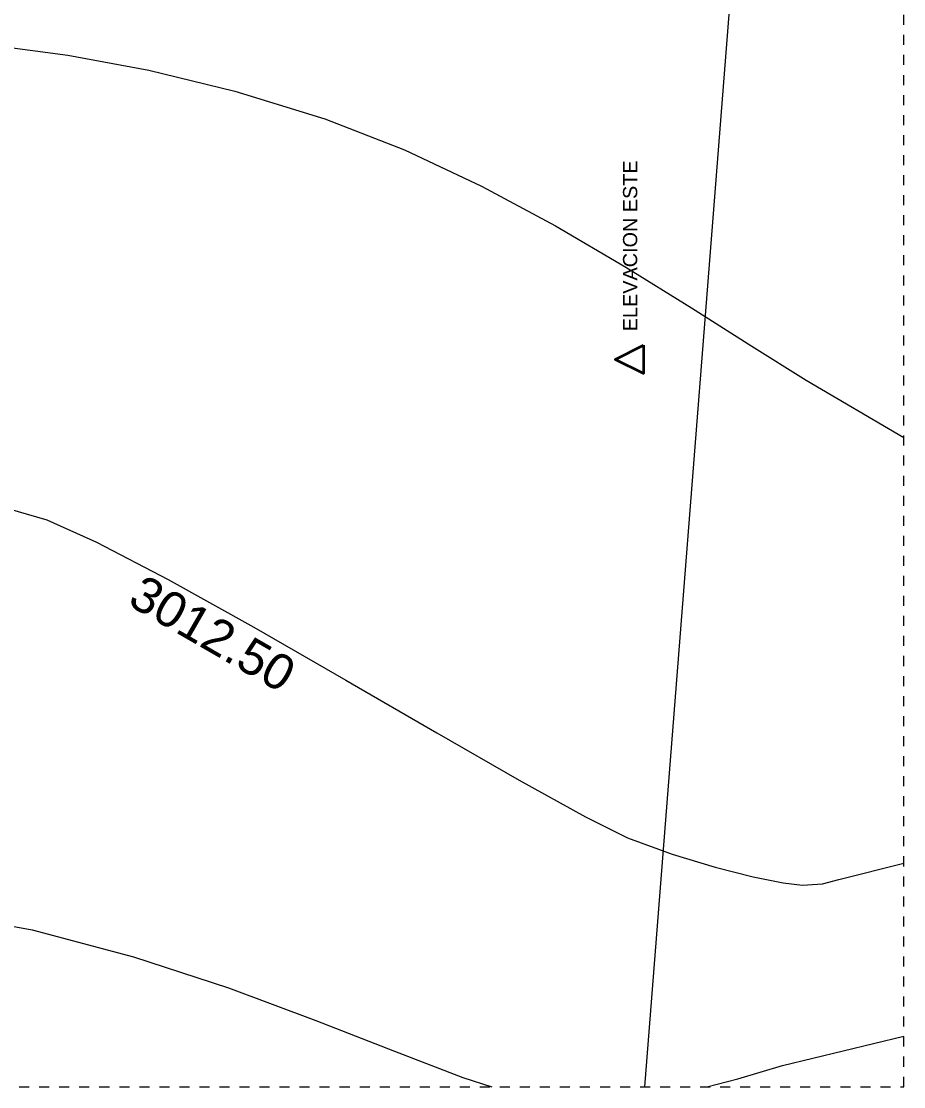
# Model space of a CAD drawing. Header units: metres. Extents: x 48 to 635, y -15 to 39.
# Drawn here: x 76.55 to 85.88, y 3.75 to 15.01 of the extents above; entities that cross this region are included whole.
import ezdxf

# ---------------------------------------------------------------- set-up
doc = ezdxf.new("R2010")
doc.units = ezdxf.units.M
doc.header["$MEASUREMENT"] = 0
doc.linetypes.add('Dashed', pattern=[0.211667, 0.105833, -0.105833])
doc.linetypes.add('Wipeout_Contour', pattern=[1, 0, -1])
doc.layers.add('Interior - Furniture', color=7, linetype='Continuous')
doc.layers.add('Marker - Elevation', color=7, linetype='Continuous')
doc.styles.add('GENERATED_STYLE_1', font='')
doc.styles.get('GENERATED_STYLE_1').set_extended_font_data('Arial')

msp = doc.modelspace()

# ---------------------------------------------------------------- linework, layer by layer
at = {"layer": 'Interior - Furniture', "color": 8, "linetype": 'Dashed', "lineweight": 13}
for p, q in [((85.877, 3.751), (85.877, 38.751)), ((48.377, 3.751), (85.877, 3.751))]:
    msp.add_line(p, q, dxfattribs=at)
at = {"layer": 'Interior - Furniture', "color": 8, "linetype": 'Continuous', "lineweight": 13}
for p, q in [((85.345, 31.874), (83.138, 3.751)), ((76.248, 14.754), (77.041, 14.649)), ((77.041, 14.649), (77.897, 14.491)), ((77.897, 14.491), (78.807, 14.27)), ((78.807, 14.27), (79.76, 13.976)), ((79.76, 13.976), (80.6, 13.65)), ((80.6, 13.65), (81.415, 13.267)), ((81.415, 13.267), (82.197, 12.847)), ((82.197, 12.847), (82.939, 12.411)), ((82.939, 12.411), (83.633, 11.981)), ((83.633, 11.981), (84.27, 11.575)), ((84.27, 11.575), (84.845, 11.215)), ((84.845, 11.215), (85.877, 10.611)), ((75.543, 5.617), (76.667, 5.408)), ((76.667, 5.408), (77.737, 5.123)), ((77.737, 5.123), (78.741, 4.794)), ((78.741, 4.794), (79.664, 4.451)), ((79.664, 4.451), (80.494, 4.126)), ((84.595, 3.974), (85.877, 4.285)), ((80.494, 4.126), (81.216, 3.85)), ((84.123, 3.835), (84.595, 3.974)), ((81.216, 3.85), (81.522, 3.751)), ((83.796, 3.751), (84.123, 3.835))]:
    msp.add_line(p, q, dxfattribs=at)
at = {"layer": 'Interior - Furniture', "color": 7, "linetype": 'Continuous', "lineweight": 13}
for p, q in [((76.221, 9.916), (76.821, 9.739)), ((76.821, 9.739), (77.347, 9.506)), ((77.347, 9.506), (78.103, 9.11)), ((78.103, 9.11), (79.008, 8.605)), ((79.008, 8.605), (79.981, 8.046)), ((79.981, 8.046), (80.943, 7.49)), ((80.943, 7.49), (81.814, 6.99)), ((81.814, 6.99), (82.513, 6.602)), ((82.513, 6.602), (82.959, 6.382)), ((82.959, 6.382), (83.43, 6.209)), ((83.43, 6.209), (83.883, 6.072)), ((85.19, 5.94), (85.877, 6.112)), ((83.883, 6.072), (84.284, 5.97)), ((84.284, 5.97), (84.603, 5.906)), ((84.603, 5.906), (84.808, 5.88)), ((84.808, 5.88), (85.017, 5.896)), ((85.017, 5.896), (85.19, 5.94))]:
    msp.add_line(p, q, dxfattribs=at)

# ---------------------------------------------------------------- texts
at = {"layer": 'Interior - Furniture', "color": 104, "lineweight": 13, "true_color": 0x029e21, "insert": (77.657, 8.846), "char_height": 0.375, "attachment_point": 7, "rotation": 330.0313, "style": 'GENERATED_STYLE_1'}
msp.add_mtext('\\A1;{\\pql;\\fArial|b0|i0|c0|p34;3012.50}', dxfattribs=at)
at = {"layer": 'Marker - Elevation', "color": 5, "lineweight": 35, "insert": (83.062, 11.675), "char_height": 0.15, "attachment_point": 7, "rotation": 90, "style": 'GENERATED_STYLE_1'}
msp.add_mtext('\\A1;{\\pql;\\pt0;\\fArial|b0|i0|c0|p34; ELEVACION ESTE}', dxfattribs=at)

# ---------------------------------------------------------------- next in the draw order: wipeouts: each hides what was drawn before it
at = {"color": 254, "linetype": 'Wipeout_Contour', "lineweight": 0, "ltscale": 250.941295}
msp.add_wipeout([(83.128, 11.585), (82.828, 11.435), (83.128, 11.285)], dxfattribs=at).dxf.layer = 'Marker - Elevation'

# ---------------------------------------------------------------- next in the draw order: linework, layer by layer
at = {"layer": 'Marker - Elevation', "color": 161, "linetype": 'Continuous', "lineweight": 35, "true_color": 0x40a5ff, "flags": 128}
msp.add_lwpolyline([(83.128, 11.585), (83.128, 11.285), (82.828, 11.435)], close=True, dxfattribs=at)

doc.saveas('drawing.dxf')
